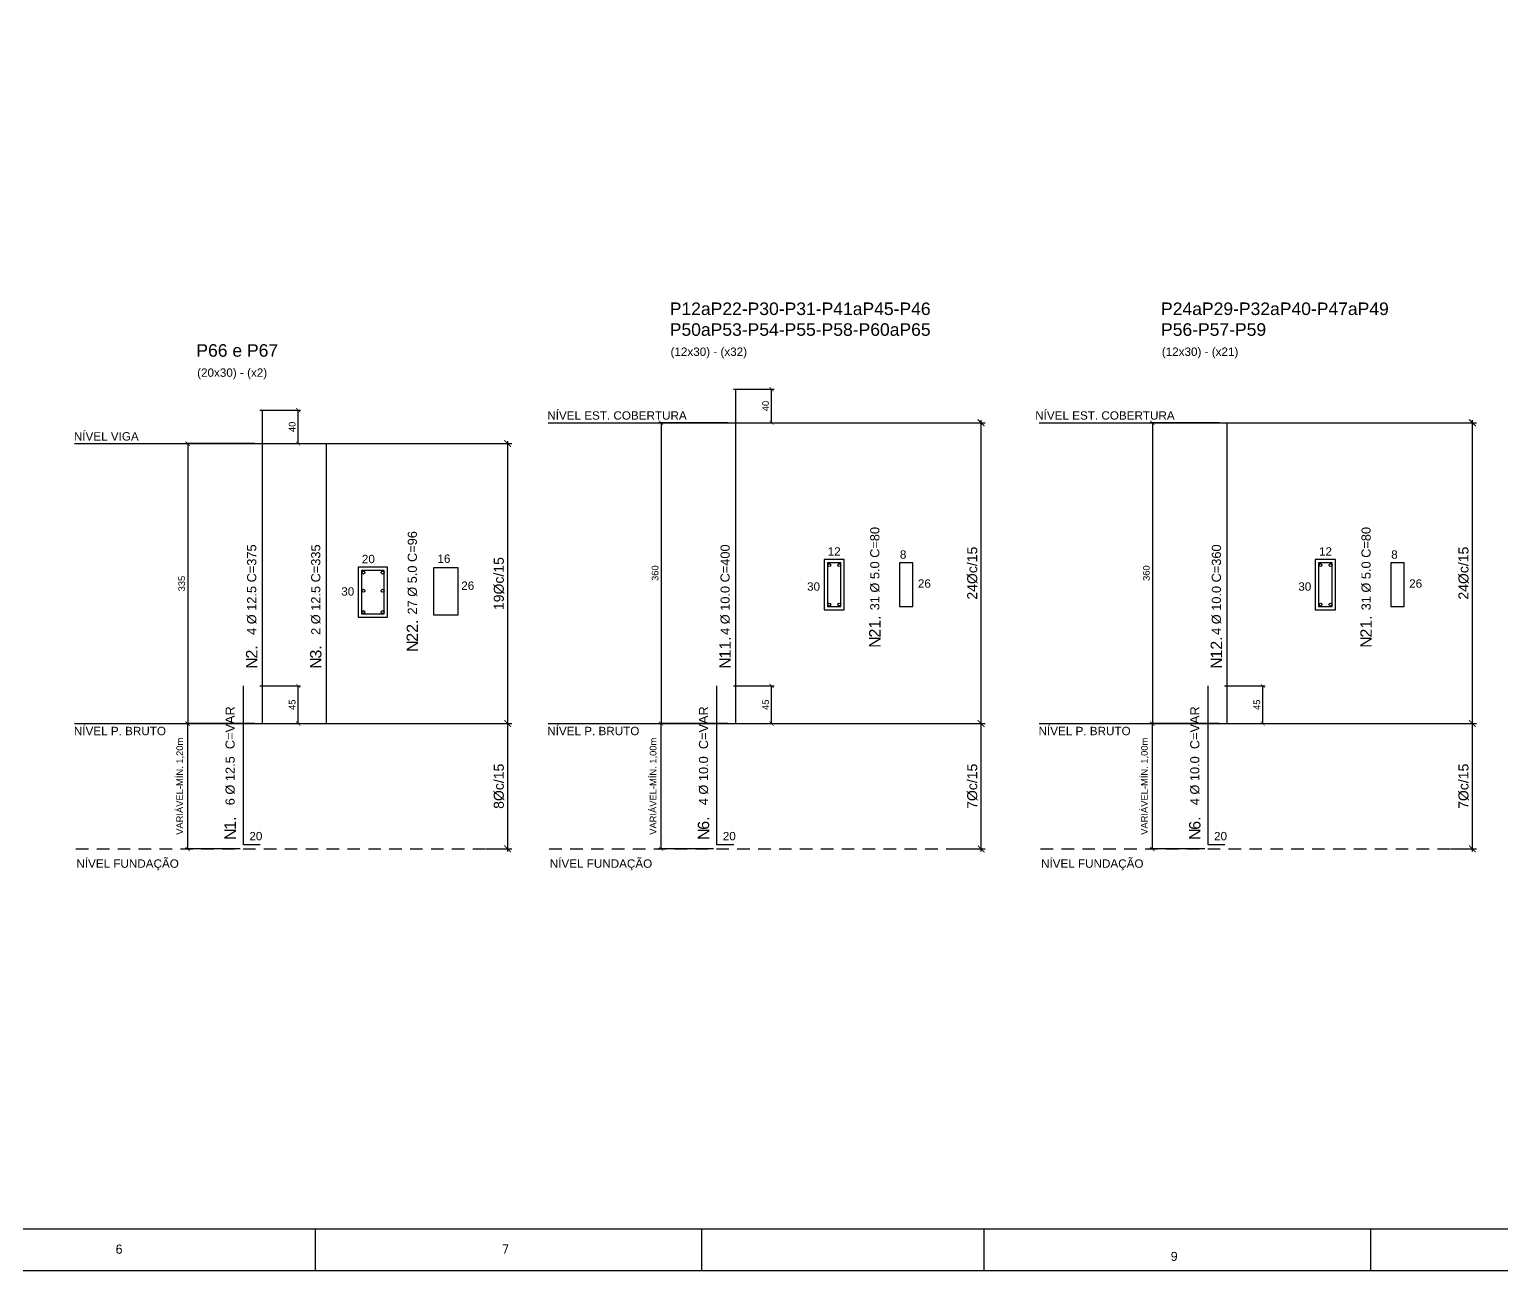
# Model space of a CAD drawing. Header units: millimetres. Extents: x 3659 to 3792, y 1361 to 1391.
# Drawn here: x 3762.11 to 3779.73, y 1360.95 to 1375.8 of the extents above; entities that cross this region are included whole.
import ezdxf
from ezdxf.enums import TextEntityAlignment as Align

# ---------------------------------------------------------------- set-up
doc = ezdxf.new("R2010")
doc.units = ezdxf.units.MM
doc.linetypes.add('HIDDENX2', pattern=[0.75, 0.5, -0.25])
for name, color, linetype in [('Armadura', 5, 'Continuous'), ('Cota', 7, 'Continuous'), ('DESCR-FERRO', 2, 'Continuous'), ('Ferragem', 4, 'Continuous'), ('Forma', 2, 'Continuous'), ('M-BANCO-SLD', 255, 'Continuous'), ('Moldura', 2, 'Continuous'), ('PILAR', 5, 'Continuous'), ('T-POSIÇÃO', 3, 'Continuous'), ('Texto 1', 2, 'Continuous'), ('Texto 2', 4, 'Continuous')]:
    doc.layers.add(name, color=color, linetype=linetype)
doc.styles.add('maloca 1', font='romans.shx')
doc.styles.add('ROMANS', font='arial.ttf')
doc.styles.get("Standard").update_dxf_attribs({"font": 'arial.ttf'})
doc.dimstyles.new('ESC-50JR', dxfattribs={"dimtxt": 0.1, "dimasz": 0.05, "dimexe": 0.03, "dimexo": 0, "dimgap": 0.03, "dimtad": 1, "dimlfac": 100, "dimdsep": 46, "dimtxsty": 'ROMANS', "dimblk1": 'DOTSMALL', "dimblk2": 'DOTSMALL', "dimsah": 1, "dimcen": 0.09, "dimclrd": 1, "dimclre": 1, "dimclrt": 2, "dimadec": 0, "dimazin": 0, "dimtfac": 1, "dimtdec": 4, "dimtmove": 0, "dimatfit": 3, "dimldrblk": 'DOTSMALL', "dimfxl": 0, "dimtolj": 1, "dimtzin": 0, "dimarcsym": 0})
doc.dimstyles.new('ISO-25', dxfattribs={"dimtxt": 2.5, "dimasz": 2.5, "dimexe": 1.25, "dimexo": 0.625, "dimtad": 1, "dimtxsty": 'Standard', "dimcen": 2.5, "dimadec": 0, "dimazin": 0, "dimtfac": 1, "dimtmove": 0, "dimatfit": 3, "dimfxl": 0, "dimarcsym": 0})

# ---------------------------------------------------------------- blocks, each defined once
blk = doc.blocks.new('_ArchTick')
at = {"color": 0, "linetype": 'ByBlock', "const_width": 0.15}
blk.add_lwpolyline([(-0.5, -0.5), (0.5, 0.5)], dxfattribs=at)
blk = doc.blocks.new('*D147')
at = {"color": 1, "lineweight": -2, "transparency": 16777216}
for p, q in [((3764.636, 1367.493), (3763.978, 1367.493)), ((3764.008, 1365.993), (3764.008, 1367.493)), ((3764.636, 1365.993), (3763.978, 1365.993))]:
    blk.add_line(p, q, dxfattribs=at)
at = {"layer": 'DEFPOINTS', "color": 0, "transparency": 16777216}
for p in [(3764.008, 1367.493), (3764.636, 1367.493), (3764.636, 1365.993)]:
    blk.add_point(p, dxfattribs=at)
at = {"color": 1, "lineweight": -2, "transparency": 16777216, "xscale": 0.05, "yscale": 0.05, "zscale": 0.05}
for p, rotation in [((3764.008, 1367.493), 90), ((3764.008, 1365.993), 270)]:
    blk.add_blockref('_ArchTick', p, dxfattribs=dict(at, rotation=rotation))
at = {"color": 2, "transparency": 16777216, "insert": (3763.92, 1366.743), "char_height": 0.08, "attachment_point": 5, "rotation": 90, "style": 'ROMANS'}
blk.add_mtext('\\A1;VARIÁVEL-MÍN. 1,20m', dxfattribs=at)
blk = doc.blocks.new('_DOTSMALL')
at = {"color": 0, "linetype": 'ByBlock', "const_width": 0.5}
blk.add_lwpolyline([(-0.0625, 0, 1), (0.0625, 0, 1)], format="xyb", close=True, dxfattribs=at)
blk = doc.blocks.new('*D148')
at = {"color": 1, "lineweight": -2, "transparency": 16777216}
for p, q in [((3764.806, 1370.843), (3763.978, 1370.843)), ((3764.008, 1370.843), (3764.008, 1367.493)), ((3764.806, 1367.493), (3763.978, 1367.493))]:
    blk.add_line(p, q, dxfattribs=at)
at = {"layer": 'DEFPOINTS', "color": 0, "transparency": 16777216}
for p in [(3764.806, 1370.843), (3764.008, 1367.493), (3764.806, 1367.493)]:
    blk.add_point(p, dxfattribs=at)
at = {"color": 1, "lineweight": -2, "transparency": 16777216, "xscale": 0.05, "yscale": 0.05, "zscale": 0.05}
for p, rotation in [((3764.008, 1370.843), 90), ((3764.008, 1367.493), 270)]:
    blk.add_blockref('_ArchTick', p, dxfattribs=dict(at, rotation=rotation))
at = {"color": 2, "transparency": 16777216, "insert": (3763.937, 1369.168), "char_height": 0.08, "attachment_point": 5, "rotation": 90, "style": 'ROMANS'}
blk.add_mtext('\\A1;335', dxfattribs=at)
blk = doc.blocks.new('*D149')
at = {"color": 1, "lineweight": -2, "transparency": 16777216}
for p, q in [((3764.873, 1367.943), (3765.36, 1367.943)), ((3765.33, 1367.493), (3765.33, 1367.943)), ((3764.873, 1367.493), (3765.36, 1367.493))]:
    blk.add_line(p, q, dxfattribs=at)
at = {"layer": 'DEFPOINTS', "color": 0, "transparency": 16777216}
for p in [(3764.873, 1367.943), (3765.33, 1367.943), (3764.873, 1367.493)]:
    blk.add_point(p, dxfattribs=at)
at = {"color": 1, "lineweight": -2, "transparency": 16777216, "xscale": 0.05, "yscale": 0.05, "zscale": 0.05}
for p, rotation in [((3765.33, 1367.943), 90), ((3765.33, 1367.493), 270)]:
    blk.add_blockref('_ArchTick', p, dxfattribs=dict(at, rotation=rotation))
at = {"color": 2, "transparency": 16777216, "insert": (3765.259, 1367.718), "char_height": 0.08, "attachment_point": 5, "rotation": 90, "style": 'ROMANS'}
blk.add_mtext('\\A1;45', dxfattribs=at)
blk = doc.blocks.new('FERRO')
at = {"layer": 'DESCR-FERRO', "style": 'ROMANS', "flags": 1}
blk.add_attdef('REPETICAO', (6.94, 1.92), '', height=2, dxfattribs=at)
at = {"layer": 'DESCR-FERRO', "style": 'ROMANS'}
blk.add_attdef('DESCRICAO', (6.94, -1), '', height=2, dxfattribs=at)
at = {"layer": 'T-POSIÇÃO', "style": 'ROMANS'}
blk.add_text('N', height=2.5, dxfattribs=at).set_placement((0, 0), align=Align.MIDDLE)
blk.add_attdef('00', (0.98, -1.25), '', height=2.5, dxfattribs=at)
blk = doc.blocks.new('*D150')
at = {"layer": 'Cota', "color": 1, "lineweight": -2, "transparency": 16777216}
for p, q in [((3767.575, 1367.493), (3767.888, 1367.493)), ((3767.838, 1365.963), (3767.838, 1367.523)), ((3767.575, 1365.993), (3767.888, 1365.993))]:
    blk.add_line(p, q, dxfattribs=at)
at = {"layer": 'DEFPOINTS', "color": 0, "transparency": 16777216}
for p in [(3767.545, 1367.493), (3767.838, 1367.493), (3767.545, 1365.993)]:
    blk.add_point(p, dxfattribs=at)
at = {"layer": 'Cota', "color": 1, "lineweight": -2, "transparency": 16777216, "xscale": 0.08, "yscale": 0.08, "zscale": 0.08}
for p, rotation in [((3767.838, 1367.493), 90), ((3767.838, 1365.993), 270)]:
    blk.add_blockref('_ArchTick', p, dxfattribs=dict(at, rotation=rotation))
at = {"layer": 'Cota', "color": 2, "transparency": 16777216, "insert": (3767.734, 1366.743), "char_height": 0.12, "attachment_point": 5, "rotation": 90, "style": 'ROMANS'}
blk.add_mtext('8%%Cc/15', dxfattribs=at)
blk = doc.blocks.new('*D151')
at = {"layer": 'Cota', "color": 1, "lineweight": -2, "transparency": 16777216}
for p, q in [((3767.575, 1370.843), (3767.888, 1370.843)), ((3767.838, 1367.463), (3767.838, 1370.873)), ((3767.575, 1367.493), (3767.888, 1367.493))]:
    blk.add_line(p, q, dxfattribs=at)
at = {"layer": 'DEFPOINTS', "color": 0, "transparency": 16777216}
for p in [(3767.545, 1370.843), (3767.838, 1370.843), (3767.545, 1367.493)]:
    blk.add_point(p, dxfattribs=at)
at = {"layer": 'Cota', "color": 1, "lineweight": -2, "transparency": 16777216, "xscale": 0.08, "yscale": 0.08, "zscale": 0.08}
for p, rotation in [((3767.838, 1370.843), 90), ((3767.838, 1367.493), 270)]:
    blk.add_blockref('_ArchTick', p, dxfattribs=dict(at, rotation=rotation))
at = {"layer": 'Cota', "color": 2, "transparency": 16777216, "insert": (3767.734, 1369.168), "char_height": 0.12, "attachment_point": 5, "rotation": 90, "style": 'ROMANS'}
blk.add_mtext('19%%Cc/15', dxfattribs=at)
blk = doc.blocks.new('*D152')
at = {"color": 1, "lineweight": -2, "transparency": 16777216}
for p, q in [((3764.873, 1371.243), (3765.36, 1371.243)), ((3765.33, 1370.843), (3765.33, 1371.243)), ((3764.873, 1370.843), (3765.36, 1370.843))]:
    blk.add_line(p, q, dxfattribs=at)
at = {"layer": 'DEFPOINTS', "color": 0, "transparency": 16777216}
for p in [(3764.873, 1371.243), (3765.33, 1371.243), (3764.873, 1370.843)]:
    blk.add_point(p, dxfattribs=at)
at = {"color": 1, "lineweight": -2, "transparency": 16777216, "xscale": 0.05, "yscale": 0.05, "zscale": 0.05}
for p, rotation in [((3765.33, 1371.243), 90), ((3765.33, 1370.843), 270)]:
    blk.add_blockref('_ArchTick', p, dxfattribs=dict(at, rotation=rotation))
at = {"color": 2, "transparency": 16777216, "insert": (3765.259, 1371.043), "char_height": 0.08, "attachment_point": 5, "rotation": 90, "style": 'ROMANS'}
blk.add_mtext('\\A1;40', dxfattribs=at)
blk = doc.blocks.new('*D153')
at = {"color": 1, "lineweight": -2, "transparency": 16777216}
for p, q in [((3770.302, 1367.493), (3769.644, 1367.493)), ((3769.674, 1365.993), (3769.674, 1367.493)), ((3770.302, 1365.993), (3769.644, 1365.993))]:
    blk.add_line(p, q, dxfattribs=at)
at = {"layer": 'DEFPOINTS', "color": 0, "transparency": 16777216}
for p in [(3769.674, 1367.493), (3770.302, 1367.493), (3770.302, 1365.993)]:
    blk.add_point(p, dxfattribs=at)
at = {"color": 1, "lineweight": -2, "transparency": 16777216, "xscale": 0.05, "yscale": 0.05, "zscale": 0.05}
for p, rotation in [((3769.674, 1367.493), 90), ((3769.674, 1365.993), 270)]:
    blk.add_blockref('_ArchTick', p, dxfattribs=dict(at, rotation=rotation))
at = {"color": 2, "transparency": 16777216, "insert": (3769.586, 1366.743), "char_height": 0.08, "attachment_point": 5, "rotation": 90, "style": 'ROMANS'}
blk.add_mtext('\\A1;VARIÁVEL-MÍN. 1,00m', dxfattribs=at)
blk = doc.blocks.new('*D154')
at = {"color": 1, "lineweight": -2, "transparency": 16777216}
for p, q in [((3770.472, 1371.093), (3769.644, 1371.093)), ((3769.674, 1371.093), (3769.674, 1367.493)), ((3770.472, 1367.493), (3769.644, 1367.493))]:
    blk.add_line(p, q, dxfattribs=at)
at = {"layer": 'DEFPOINTS', "color": 0, "transparency": 16777216}
for p in [(3770.472, 1371.093), (3769.674, 1367.493), (3770.472, 1367.493)]:
    blk.add_point(p, dxfattribs=at)
at = {"color": 1, "lineweight": -2, "transparency": 16777216, "xscale": 0.05, "yscale": 0.05, "zscale": 0.05}
for p, rotation in [((3769.674, 1371.093), 90), ((3769.674, 1367.493), 270)]:
    blk.add_blockref('_ArchTick', p, dxfattribs=dict(at, rotation=rotation))
at = {"color": 2, "transparency": 16777216, "insert": (3769.603, 1369.293), "char_height": 0.08, "attachment_point": 5, "rotation": 90, "style": 'ROMANS'}
blk.add_mtext('\\A1;360', dxfattribs=at)
blk = doc.blocks.new('*D155')
at = {"color": 1, "lineweight": -2, "transparency": 16777216}
for p, q in [((3770.539, 1367.943), (3771.026, 1367.943)), ((3770.996, 1367.493), (3770.996, 1367.943)), ((3770.539, 1367.493), (3771.026, 1367.493))]:
    blk.add_line(p, q, dxfattribs=at)
at = {"layer": 'DEFPOINTS', "color": 0, "transparency": 16777216}
for p in [(3770.539, 1367.943), (3770.996, 1367.943), (3770.539, 1367.493)]:
    blk.add_point(p, dxfattribs=at)
at = {"color": 1, "lineweight": -2, "transparency": 16777216, "xscale": 0.05, "yscale": 0.05, "zscale": 0.05}
for p, rotation in [((3770.996, 1367.943), 90), ((3770.996, 1367.493), 270)]:
    blk.add_blockref('_ArchTick', p, dxfattribs=dict(at, rotation=rotation))
at = {"color": 2, "transparency": 16777216, "insert": (3770.925, 1367.718), "char_height": 0.08, "attachment_point": 5, "rotation": 90, "style": 'ROMANS'}
blk.add_mtext('\\A1;45', dxfattribs=at)
blk = doc.blocks.new('*D156')
at = {"layer": 'Cota', "color": 1, "lineweight": -2, "transparency": 16777216}
for p, q in [((3773.241, 1367.493), (3773.554, 1367.493)), ((3773.504, 1365.963), (3773.504, 1367.523)), ((3773.241, 1365.993), (3773.554, 1365.993))]:
    blk.add_line(p, q, dxfattribs=at)
at = {"layer": 'DEFPOINTS', "color": 0, "transparency": 16777216}
for p in [(3773.211, 1367.493), (3773.504, 1367.493), (3773.211, 1365.993)]:
    blk.add_point(p, dxfattribs=at)
at = {"layer": 'Cota', "color": 1, "lineweight": -2, "transparency": 16777216, "xscale": 0.08, "yscale": 0.08, "zscale": 0.08}
for p, rotation in [((3773.504, 1367.493), 90), ((3773.504, 1365.993), 270)]:
    blk.add_blockref('_ArchTick', p, dxfattribs=dict(at, rotation=rotation))
at = {"layer": 'Cota', "color": 2, "transparency": 16777216, "insert": (3773.4, 1366.743), "char_height": 0.12, "attachment_point": 5, "rotation": 90, "style": 'ROMANS'}
blk.add_mtext('7%%Cc/15', dxfattribs=at)
blk = doc.blocks.new('*D157')
at = {"layer": 'Cota', "color": 1, "lineweight": -2, "transparency": 16777216}
for p, q in [((3773.241, 1371.093), (3773.554, 1371.093)), ((3773.504, 1367.463), (3773.504, 1371.123)), ((3773.241, 1367.493), (3773.554, 1367.493))]:
    blk.add_line(p, q, dxfattribs=at)
at = {"layer": 'DEFPOINTS', "color": 0, "transparency": 16777216}
for p in [(3773.211, 1371.093), (3773.504, 1371.093), (3773.211, 1367.493)]:
    blk.add_point(p, dxfattribs=at)
at = {"layer": 'Cota', "color": 1, "lineweight": -2, "transparency": 16777216, "xscale": 0.08, "yscale": 0.08, "zscale": 0.08}
for p, rotation in [((3773.504, 1371.093), 90), ((3773.504, 1367.493), 270)]:
    blk.add_blockref('_ArchTick', p, dxfattribs=dict(at, rotation=rotation))
at = {"layer": 'Cota', "color": 2, "transparency": 16777216, "insert": (3773.4, 1369.293), "char_height": 0.12, "attachment_point": 5, "rotation": 90, "style": 'ROMANS'}
blk.add_mtext('24%%Cc/15', dxfattribs=at)
blk = doc.blocks.new('*D158')
at = {"color": 1, "lineweight": -2, "transparency": 16777216}
for p, q in [((3770.539, 1371.493), (3771.026, 1371.493)), ((3770.996, 1371.093), (3770.996, 1371.493)), ((3770.539, 1371.093), (3771.026, 1371.093))]:
    blk.add_line(p, q, dxfattribs=at)
at = {"layer": 'DEFPOINTS', "color": 0, "transparency": 16777216}
for p in [(3770.539, 1371.493), (3770.996, 1371.493), (3770.539, 1371.093)]:
    blk.add_point(p, dxfattribs=at)
at = {"color": 1, "lineweight": -2, "transparency": 16777216, "xscale": 0.05, "yscale": 0.05, "zscale": 0.05}
for p, rotation in [((3770.996, 1371.493), 90), ((3770.996, 1371.093), 270)]:
    blk.add_blockref('_ArchTick', p, dxfattribs=dict(at, rotation=rotation))
at = {"color": 2, "transparency": 16777216, "insert": (3770.925, 1371.293), "char_height": 0.08, "attachment_point": 5, "rotation": 90, "style": 'ROMANS'}
blk.add_mtext('\\A1;40', dxfattribs=at)
blk = doc.blocks.new('*D159')
at = {"color": 1, "lineweight": -2, "transparency": 16777216}
for p, q in [((3776.182, 1367.493), (3775.524, 1367.493)), ((3775.554, 1365.993), (3775.554, 1367.493)), ((3776.182, 1365.993), (3775.524, 1365.993))]:
    blk.add_line(p, q, dxfattribs=at)
at = {"layer": 'DEFPOINTS', "color": 0, "transparency": 16777216}
for p in [(3775.554, 1367.493), (3776.182, 1367.493), (3776.182, 1365.993)]:
    blk.add_point(p, dxfattribs=at)
at = {"color": 1, "lineweight": -2, "transparency": 16777216, "xscale": 0.05, "yscale": 0.05, "zscale": 0.05}
for p, rotation in [((3775.554, 1367.493), 90), ((3775.554, 1365.993), 270)]:
    blk.add_blockref('_ArchTick', p, dxfattribs=dict(at, rotation=rotation))
at = {"color": 2, "transparency": 16777216, "insert": (3775.466, 1366.743), "char_height": 0.08, "attachment_point": 5, "rotation": 90, "style": 'ROMANS'}
blk.add_mtext('\\A1;VARIÁVEL-MÍN. 1,00m', dxfattribs=at)
blk = doc.blocks.new('*D160')
at = {"color": 1, "lineweight": -2, "transparency": 16777216}
for p, q in [((3776.352, 1371.093), (3775.524, 1371.093)), ((3775.554, 1371.093), (3775.554, 1367.493)), ((3776.352, 1367.493), (3775.524, 1367.493))]:
    blk.add_line(p, q, dxfattribs=at)
at = {"layer": 'DEFPOINTS', "color": 0, "transparency": 16777216}
for p in [(3776.352, 1371.093), (3775.554, 1367.493), (3776.352, 1367.493)]:
    blk.add_point(p, dxfattribs=at)
at = {"color": 1, "lineweight": -2, "transparency": 16777216, "xscale": 0.05, "yscale": 0.05, "zscale": 0.05}
for p, rotation in [((3775.554, 1371.093), 90), ((3775.554, 1367.493), 270)]:
    blk.add_blockref('_ArchTick', p, dxfattribs=dict(at, rotation=rotation))
at = {"color": 2, "transparency": 16777216, "insert": (3775.483, 1369.293), "char_height": 0.08, "attachment_point": 5, "rotation": 90, "style": 'ROMANS'}
blk.add_mtext('\\A1;360', dxfattribs=at)
blk = doc.blocks.new('*D161')
at = {"color": 1, "lineweight": -2, "transparency": 16777216}
for p, q in [((3776.419, 1367.943), (3776.906, 1367.943)), ((3776.876, 1367.493), (3776.876, 1367.943)), ((3776.419, 1367.493), (3776.906, 1367.493))]:
    blk.add_line(p, q, dxfattribs=at)
at = {"layer": 'DEFPOINTS', "color": 0, "transparency": 16777216}
for p in [(3776.419, 1367.943), (3776.876, 1367.943), (3776.419, 1367.493)]:
    blk.add_point(p, dxfattribs=at)
at = {"color": 1, "lineweight": -2, "transparency": 16777216, "xscale": 0.05, "yscale": 0.05, "zscale": 0.05}
for p, rotation in [((3776.876, 1367.943), 90), ((3776.876, 1367.493), 270)]:
    blk.add_blockref('_ArchTick', p, dxfattribs=dict(at, rotation=rotation))
at = {"color": 2, "transparency": 16777216, "insert": (3776.805, 1367.718), "char_height": 0.08, "attachment_point": 5, "rotation": 90, "style": 'ROMANS'}
blk.add_mtext('\\A1;45', dxfattribs=at)
blk = doc.blocks.new('*D162')
at = {"layer": 'Cota', "color": 1, "lineweight": -2, "transparency": 16777216}
for p, q in [((3779.121, 1367.493), (3779.434, 1367.493)), ((3779.384, 1365.963), (3779.384, 1367.523)), ((3779.121, 1365.993), (3779.434, 1365.993))]:
    blk.add_line(p, q, dxfattribs=at)
at = {"layer": 'DEFPOINTS', "color": 0, "transparency": 16777216}
for p in [(3779.091, 1367.493), (3779.384, 1367.493), (3779.091, 1365.993)]:
    blk.add_point(p, dxfattribs=at)
at = {"layer": 'Cota', "color": 1, "lineweight": -2, "transparency": 16777216, "xscale": 0.08, "yscale": 0.08, "zscale": 0.08}
for p, rotation in [((3779.384, 1367.493), 90), ((3779.384, 1365.993), 270)]:
    blk.add_blockref('_ArchTick', p, dxfattribs=dict(at, rotation=rotation))
at = {"layer": 'Cota', "color": 2, "transparency": 16777216, "insert": (3779.28, 1366.743), "char_height": 0.12, "attachment_point": 5, "rotation": 90, "style": 'ROMANS'}
blk.add_mtext('7%%Cc/15', dxfattribs=at)
blk = doc.blocks.new('*D163')
at = {"layer": 'Cota', "color": 1, "lineweight": -2, "transparency": 16777216}
for p, q in [((3779.121, 1371.093), (3779.434, 1371.093)), ((3779.384, 1367.463), (3779.384, 1371.123)), ((3779.121, 1367.493), (3779.434, 1367.493))]:
    blk.add_line(p, q, dxfattribs=at)
at = {"layer": 'DEFPOINTS', "color": 0, "transparency": 16777216}
for p in [(3779.091, 1371.093), (3779.384, 1371.093), (3779.091, 1367.493)]:
    blk.add_point(p, dxfattribs=at)
at = {"layer": 'Cota', "color": 1, "lineweight": -2, "transparency": 16777216, "xscale": 0.08, "yscale": 0.08, "zscale": 0.08}
for p, rotation in [((3779.384, 1371.093), 90), ((3779.384, 1367.493), 270)]:
    blk.add_blockref('_ArchTick', p, dxfattribs=dict(at, rotation=rotation))
at = {"layer": 'Cota', "color": 2, "transparency": 16777216, "insert": (3779.28, 1369.293), "char_height": 0.12, "attachment_point": 5, "rotation": 90, "style": 'ROMANS'}
blk.add_mtext('24%%Cc/15', dxfattribs=at)

msp = doc.modelspace()

# ---------------------------------------------------------------- hatches: boundary and pattern name
at = {"layer": 'M-BANCO-SLD', "transparency": 33554610}
h = msp.add_hatch(color=9, dxfattribs=at)
h.dxf.hatch_style = 1
h.paths.add_polyline_path([(3766.128691, 1368.826794, 1), (3766.093691, 1368.826794, 1)])
h.paths.add_polyline_path([(3766.323991, 1368.826794, 1), (3766.358991, 1368.826794, 1)])

# ---------------------------------------------------------------- linework, layer by layer
at = {"layer": 'Ferragem'}
for points in [[(3770.567756, 1367.492865), (3770.567756, 1367.492865), (3770.567756, 1371.492865)], [(3764.901785, 1367.492865), (3764.901785, 1367.492865), (3764.901785, 1371.242865)], [(3776.44778, 1367.492865), (3776.44778, 1367.492865), (3776.44778, 1371.092865)], [(3765.668436, 1367.492865), (3765.668436, 1367.492865), (3765.668436, 1370.842865)], [(3764.877245, 1366.041265), (3764.677245, 1366.041265), (3764.677245, 1367.942865)], [(3770.543216, 1366.041265), (3770.343216, 1366.041265), (3770.343216, 1367.942865)], [(3776.423239, 1366.041265), (3776.223239, 1366.041265), (3776.223239, 1367.942865)]]:
    msp.add_lwpolyline(points, dxfattribs=at)
for points in [[(3771.664258, 1368.894499), (3771.825136, 1368.894499), (3771.825136, 1369.414499), (3771.664258, 1369.414499)], [(3772.526488, 1368.894499), (3772.687366, 1368.894499), (3772.687366, 1369.414499), (3772.526488, 1369.414499)], [(3777.544282, 1368.894499), (3777.70516, 1368.894499), (3777.70516, 1369.414499), (3777.544282, 1369.414499)], [(3778.406511, 1368.894499), (3778.56739, 1368.894499), (3778.56739, 1369.414499), (3778.406511, 1369.414499)], [(3766.08899, 1368.804499), (3766.359868, 1368.804499), (3766.359868, 1369.324499), (3766.08899, 1369.324499)]]:
    msp.add_lwpolyline(points, close=True, dxfattribs=at)
at = {"layer": 'Ferragem', "elevation": -3.08}
msp.add_lwpolyline([(3766.951161, 1368.79462), (3767.245161, 1368.79462), (3767.245161, 1369.35462), (3766.951161, 1369.35462)], close=True, dxfattribs=at)
at = {"layer": 'Ferragem'}
for centre in [(3771.686459, 1369.389327), (3771.806759, 1369.389327), (3777.566482, 1369.389327), (3777.686782, 1369.389327), (3766.111191, 1369.299327), (3766.341491, 1369.299327), (3766.111191, 1369.082175), (3766.341491, 1369.082175), (3771.686459, 1368.916794), (3771.806759, 1368.916794), (3777.566482, 1368.916794), (3777.686782, 1368.916794), (3766.111191, 1368.826794), (3766.341491, 1368.826794)]:
    msp.add_circle(centre, 0.0175, dxfattribs=at)
at = {"layer": 'Forma'}
for points in [[(3771.624258, 1368.854499), (3771.865136, 1368.854499), (3771.865136, 1369.454499), (3771.624258, 1369.454499)], [(3777.504282, 1368.854499), (3777.74516, 1368.854499), (3777.74516, 1369.454499), (3777.504282, 1369.454499)], [(3766.04899, 1368.764499), (3766.399868, 1368.764499), (3766.399868, 1369.364499), (3766.04899, 1369.364499)]]:
    msp.add_lwpolyline(points, close=True, dxfattribs=at)
at = {"layer": 'Moldura', "color": 1}
for p, q in [((3765.533571, 1361.448453), (3765.533571, 1360.948453)), ((3770.158571, 1361.448453), (3770.158571, 1360.948453)), ((3773.538253, 1361.448453), (3773.538253, 1360.948453)), ((3778.163253, 1361.448453), (3778.163253, 1360.948453))]:
    msp.add_line(p, q, dxfattribs=at)
msp.add_lwpolyline([(3736.163253, 1360.948453), (3792.038253, 1360.948453), (3792.038253, 1390.648453), (3736.163253, 1390.648453)], close=True, dxfattribs=at)
at = {"layer": 'Moldura', "color": 6}
msp.add_lwpolyline([(3737.413253, 1361.448453), (3791.538253, 1361.448453), (3791.538253, 1390.148453), (3737.413253, 1390.148453)], close=True, dxfattribs=at)
at = {"layer": 'PILAR', "color": 2, "linetype": 'Continuous'}
for p, q in [((3768.32092, 1371.092865), (3773.504317, 1371.092865)), ((3774.200944, 1371.092865), (3779.384341, 1371.092865)), ((3762.654949, 1370.842865), (3767.838346, 1370.842865)), ((3762.654949, 1367.492865), (3767.731802, 1367.492865)), ((3768.32092, 1367.492865), (3773.397773, 1367.492865)), ((3774.200944, 1367.492865), (3779.277797, 1367.492865))]:
    msp.add_line(p, q, dxfattribs=at)
at = {"layer": 'PILAR', "color": 2, "linetype": 'HIDDENX2', "ltscale": 0.3}
for p, q in [((3762.670258, 1365.992865), (3767.731802, 1365.992865)), ((3768.336229, 1365.992865), (3773.397773, 1365.992865)), ((3774.216252, 1365.992865), (3779.277797, 1365.992865))]:
    msp.add_line(p, q, dxfattribs=at)

# ---------------------------------------------------------------- block references
at = {"layer": 'Armadura'}
ref = msp.add_blockref('FERRO', (3766.696649, 1368.418643, -3.08), dxfattribs=dict(at, xscale=0.0546875000015916, yscale=0.0546875000015916, zscale=0.0546875000015916, rotation=90.0000000000002))
ref.add_attrib('00', '22.', (3766.765008, 1368.472132, -3.08), dxfattribs={"layer": 'T-POSIÇÃO', "height": 0.1367188, "rotation": 90, "style": 'ROMANS'})
ref.add_attrib('DESCRICAO', '27 %%C 5.0 C=96', (3766.751336, 1368.797915, -3.08), dxfattribs={"layer": 'DESCR-FERRO', "color": 2, "height": 0.109375, "rotation": 90, "style": 'ROMANS'})
ref = msp.add_blockref('FERRO', (3772.231917, 1368.468643, -3.08), dxfattribs=dict(at, xscale=0.0546875000015916, yscale=0.0546875000015916, zscale=0.0546875000015916, rotation=90.0000000000002))
ref.add_attrib('00', '21.', (3772.300276, 1368.522132, -3.08), dxfattribs={"layer": 'T-POSIÇÃO', "height": 0.1367188, "rotation": 90, "style": 'ROMANS'})
ref.add_attrib('DESCRICAO', '31 %%C 5.0 C=80', (3772.286604, 1368.847915, -3.08), dxfattribs={"layer": 'DESCR-FERRO', "color": 2, "height": 0.109375, "rotation": 90, "style": 'ROMANS'})
ref = msp.add_blockref('FERRO', (3778.11194, 1368.468643, -3.08), dxfattribs=dict(at, xscale=0.0546875000015916, yscale=0.0546875000015916, zscale=0.0546875000015916, rotation=90.0000000000002))
ref.add_attrib('00', '21.', (3778.1803, 1368.522132, -3.08), dxfattribs={"layer": 'T-POSIÇÃO', "height": 0.1367188, "rotation": 90, "style": 'ROMANS'})
ref.add_attrib('DESCRICAO', '31 %%C 5.0 C=80', (3778.166628, 1368.847915, -3.08), dxfattribs={"layer": 'DESCR-FERRO', "color": 2, "height": 0.109375, "rotation": 90, "style": 'ROMANS'})
ref = msp.add_blockref('FERRO', (3764.774162, 1368.217499), dxfattribs=dict(at, xscale=0.0546875000015916, yscale=0.0546875000015916, zscale=0.0546875000015916, rotation=90.0000000000002))
ref.add_attrib('00', '2.', (3764.842522, 1368.270988), dxfattribs={"layer": 'T-POSIÇÃO', "height": 0.1367188, "rotation": 90, "style": 'ROMANS'})
ref.add_attrib('DESCRICAO', '4 %%C 12.5 C=375', (3764.82885, 1368.553931), dxfattribs={"layer": 'DESCR-FERRO', "color": 2, "height": 0.109375, "rotation": 90, "style": 'ROMANS'})
ref = msp.add_blockref('FERRO', (3765.540813, 1368.217499), dxfattribs=dict(at, xscale=0.0546875000015916, yscale=0.0546875000015916, zscale=0.0546875000015916, rotation=90.0000000000002))
ref.add_attrib('00', '3.', (3765.609173, 1368.270988), dxfattribs={"layer": 'T-POSIÇÃO', "height": 0.1367188, "rotation": 90, "style": 'ROMANS'})
ref.add_attrib('DESCRICAO', '2 %%C 12.5 C=335', (3765.595501, 1368.553931), dxfattribs={"layer": 'DESCR-FERRO', "color": 2, "height": 0.109375, "rotation": 90, "style": 'ROMANS'})
ref = msp.add_blockref('FERRO', (3770.440133, 1368.217499), dxfattribs=dict(at, xscale=0.0546875000015916, yscale=0.0546875000015916, zscale=0.0546875000015916, rotation=90.0000000000002))
ref.add_attrib('00', '11.', (3770.508492, 1368.270988), dxfattribs={"layer": 'T-POSIÇÃO', "height": 0.1367188, "rotation": 90, "style": 'ROMANS'})
ref.add_attrib('DESCRICAO', '4 %%C 10.0 C=400', (3770.49482, 1368.553931), dxfattribs={"layer": 'DESCR-FERRO', "color": 2, "height": 0.109375, "rotation": 90, "style": 'ROMANS'})
ref = msp.add_blockref('FERRO', (3776.320157, 1368.217499), dxfattribs=dict(at, xscale=0.0546875000015916, yscale=0.0546875000015916, zscale=0.0546875000015916, rotation=90.0000000000002))
ref.add_attrib('00', '12.', (3776.388516, 1368.270988), dxfattribs={"layer": 'T-POSIÇÃO', "height": 0.1367188, "rotation": 90, "style": 'ROMANS'})
ref.add_attrib('DESCRICAO', '4 %%C 10.0 C=360', (3776.374844, 1368.553931), dxfattribs={"layer": 'DESCR-FERRO', "color": 2, "height": 0.109375, "rotation": 90, "style": 'ROMANS'})
ref = msp.add_blockref('FERRO', (3764.515879, 1366.168755), dxfattribs=dict(at, xscale=0.0546875000015916, yscale=0.0546875000015916, zscale=0.0546875000015916, rotation=90.0000000000002))
ref.add_attrib('00', '1.', (3764.584238, 1366.222243), dxfattribs={"layer": 'T-POSIÇÃO', "height": 0.1367188, "rotation": 90, "style": 'ROMANS'})
ref.add_attrib('DESCRICAO', '6 %%C 12.5  C=VAR', (3764.570566, 1366.515854), dxfattribs={"layer": 'DESCR-FERRO', "color": 2, "height": 0.109375, "rotation": 90, "style": 'ROMANS'})
ref = msp.add_blockref('FERRO', (3770.18185, 1366.168755), dxfattribs=dict(at, xscale=0.0546875000015916, yscale=0.0546875000015916, zscale=0.0546875000015916, rotation=90.0000000000002))
ref.add_attrib('00', '6.', (3770.250209, 1366.222243), dxfattribs={"layer": 'T-POSIÇÃO', "height": 0.1367188, "rotation": 90, "style": 'ROMANS'})
ref.add_attrib('DESCRICAO', '4 %%C 10.0  C=VAR', (3770.236537, 1366.515854), dxfattribs={"layer": 'DESCR-FERRO', "color": 2, "height": 0.109375, "rotation": 90, "style": 'ROMANS'})
ref = msp.add_blockref('FERRO', (3776.061873, 1366.168755), dxfattribs=dict(at, xscale=0.0546875000015916, yscale=0.0546875000015916, zscale=0.0546875000015916, rotation=90.0000000000002))
ref.add_attrib('00', '6.', (3776.130233, 1366.222243), dxfattribs={"layer": 'T-POSIÇÃO', "height": 0.1367188, "rotation": 90, "style": 'ROMANS'})
ref.add_attrib('DESCRICAO', '4 %%C 10.0  C=VAR', (3776.116561, 1366.515854), dxfattribs={"layer": 'DESCR-FERRO', "color": 2, "height": 0.109375, "rotation": 90, "style": 'ROMANS'})

# ---------------------------------------------------------------- texts
at = {"layer": 'Moldura', "color": 1, "style": 'maloca 1'}
for s, p in [('6', (3763.14355, 1361.154388)), ('7', (3767.76855, 1361.154388)), ('9', (3775.773232, 1361.069657))]:
    msp.add_text(s, height=0.1, dxfattribs=at).set_placement(p)
at = {"layer": 'Texto 1', "style": 'ROMANS'}
for s, p in [('NÍVEL EST. COBERTURA', (3768.311868, 1371.129651)), ('NÍVEL EST. COBERTURA', (3774.152206, 1371.129651)), ('NÍVEL VIGA', (3762.645897, 1370.879651)), ('12', (3771.668173, 1369.502326, -3.08)), ('12', (3777.548197, 1369.502326, -3.08)), ('20', (3766.092905, 1369.412326, -3.08)), ('16', (3766.997167, 1369.416013, -3.08)), ('8', (3772.532435, 1369.465655, -3.08)), ('8', (3778.412459, 1369.465655, -3.08)), ('30', (3765.845813, 1369.023974, -3.08)), ('26', (3767.282338, 1369.093333, -3.08)), ('30', (3771.421081, 1369.083073, -3.08)), ('26', (3772.747606, 1369.118564, -3.08)), ('30', (3777.301104, 1369.083073, -3.08)), ('26', (3778.627629, 1369.118564, -3.08)), ('NÍVEL P. BRUTO', (3762.645897, 1367.354139)), ('NÍVEL P. BRUTO', (3768.311868, 1367.354139)), ('NÍVEL P. BRUTO', (3774.191892, 1367.354139)), ('20', (3764.746669, 1366.09647)), ('20', (3770.41264, 1366.09647)), ('20', (3776.292663, 1366.09647)), ('NÍVEL FUNDAÇÃO', (3762.675604, 1365.768099)), ('NÍVEL FUNDAÇÃO', (3768.341575, 1365.768099)), ('NÍVEL FUNDAÇÃO', (3774.221599, 1365.768099))]:
    msp.add_text(s, height=0.1, dxfattribs=at).set_placement(p)
at = {"layer": 'Texto 2', "color": 3, "style": 'ROMANS'}
for s, p in [('P12aP22-P30-P31-P41aP45-P46', (3769.778091, 1372.381494, 3.08)), ('P24aP29-P32aP40-P47aP49', (3775.658115, 1372.381494, 3.08)), ('P50aP53-P54-P55-P58-P60aP65', (3769.778091, 1372.132697, 3.08)), ('P56-P57-P59', (3775.658115, 1372.132697, 3.08)), ('P66 e P67', (3764.112121, 1371.882697, 3.08))]:
    msp.add_text(s, height=0.15, dxfattribs=at).set_placement(p)
at = {"layer": 'Texto 2', "color": 2, "style": 'ROMANS'}
for s, p in [('(12x30) - (x32)', (3769.787103, 1371.892548)), ('(12x30) - (x21)', (3775.667127, 1371.892548)), ('(20x30) - (x2)', (3764.121132, 1371.642548))]:
    msp.add_text(s, height=0.1, dxfattribs=at).set_placement(p)

# ---------------------------------------------------------------- dimensions: what is measured, and where the dimension line sits
for p1, p2, picture, middle in [((3770.538764, 1371.092865), (3770.538764, 1371.492865), '*D158', (3770.924701, 1371.292865)), ((3764.872793, 1370.842865), (3764.872793, 1371.242865), '*D152', (3765.25873, 1371.042865)), ((3764.872793, 1367.492865), (3764.872793, 1367.942865), '*D149', (3765.258894, 1367.717865)), ((3770.538764, 1367.492865), (3770.538764, 1367.942865), '*D155', (3770.924864, 1367.717865)), ((3776.418788, 1367.492865), (3776.418788, 1367.942865), '*D161', (3776.804888, 1367.717865))]:
    dim = msp.add_aligned_dim(p1=p1, p2=p2, distance=-0.456782, dimstyle='ESC-50JR', override={"dimtxt": 0.08, "dimdec": 1, "dimblk1": 'ArchTick', "dimblk2": 'ArchTick', "dimtmove": 1, "dimfxl": 0.18})
    dim.commit()
    dim.dimension.update_dxf_attribs({"geometry": picture, "text_midpoint": middle})
for base, p1, p2, picture, middle in [((3769.674131, 1367.492865), (3770.47153, 1371.092865), (3770.47153, 1367.492865), '*D154', (3769.603258, 1369.292865)), ((3775.554155, 1367.492865), (3776.351554, 1371.092865), (3776.351554, 1367.492865), '*D160', (3775.483281, 1369.292865)), ((3764.00816, 1367.492865), (3764.805559, 1370.842865), (3764.805559, 1367.492865), '*D148', (3763.937287, 1369.167865))]:
    dim = msp.add_linear_dim(base=base, p1=p1, p2=p2, angle=90, dimstyle='ESC-50JR', override={"dimtxt": 0.08, "dimdec": 1, "dimblk1": 'ArchTick', "dimblk2": 'ArchTick', "dimtmove": 1, "dimfxl": 0.18})
    dim.commit()
    dim.dimension.update_dxf_attribs({"geometry": picture, "text_midpoint": middle})
for p1, p2, text, picture, middle in [((3764.636375, 1365.992865), (3764.636375, 1367.492865), 'VARIÁVEL-MÍN. 1,20m', '*D147', (3763.920152, 1366.742865)), ((3770.302345, 1365.992865), (3770.302345, 1367.492865), 'VARIÁVEL-MÍN. 1,00m', '*D153', (3769.586123, 1366.742865)), ((3776.182369, 1365.992865), (3776.182369, 1367.492865), 'VARIÁVEL-MÍN. 1,00m', '*D159', (3775.466146, 1366.742865))]:
    dim = msp.add_aligned_dim(p1=p1, p2=p2, distance=0.628215, text=text, dimstyle='ESC-50JR', override={"dimtxt": 0.08, "dimdec": 1, "dimblk1": 'ArchTick', "dimblk2": 'ArchTick', "dimtmove": 1, "dimfxl": 0.18})
    dim.commit()
    dim.dimension.update_dxf_attribs({"geometry": picture, "text_midpoint": middle})
at = {"layer": 'Cota'}
for p1, p2, text, picture, middle in [((3773.21123, 1367.492865), (3773.21123, 1371.092865), '24%%Cc/15', '*D157', (3773.399692, 1369.292865)), ((3779.091253, 1367.492865), (3779.091253, 1371.092865), '24%%Cc/15', '*D163', (3779.279716, 1369.292865)), ((3767.545259, 1367.492865), (3767.545259, 1370.842865), '19%%Cc/15', '*D151', (3767.733721, 1369.167865)), ((3767.545259, 1365.992865), (3767.545259, 1367.492865), '8%%Cc/15', '*D150', (3767.733721, 1366.742865)), ((3773.21123, 1365.992865), (3773.21123, 1367.492865), '7%%Cc/15', '*D156', (3773.399692, 1366.742865)), ((3779.091253, 1365.992865), (3779.091253, 1367.492865), '7%%Cc/15', '*D162', (3779.279716, 1366.742865))]:
    dim = msp.add_aligned_dim(p1=p1, p2=p2, distance=-0.293087, text=text, dimstyle='ISO-25', override={"dimtxt": 0.12, "dimasz": 0.08, "dimexe": 0.05, "dimexo": 0.03, "dimgap": 0.04, "dimlfac": 100, "dimtxsty": 'ROMANS', "dimblk1": 'ArchTick', "dimblk2": 'ArchTick', "dimsah": 1, "dimdle": 0.03, "dimclrd": 1, "dimclre": 1, "dimclrt": 2, "dimtix": 1, "dimtmove": 2}, dxfattribs=at)
    dim.commit()
    dim.dimension.update_dxf_attribs({"geometry": picture, "text_midpoint": middle})

doc.saveas('drawing.dxf')
